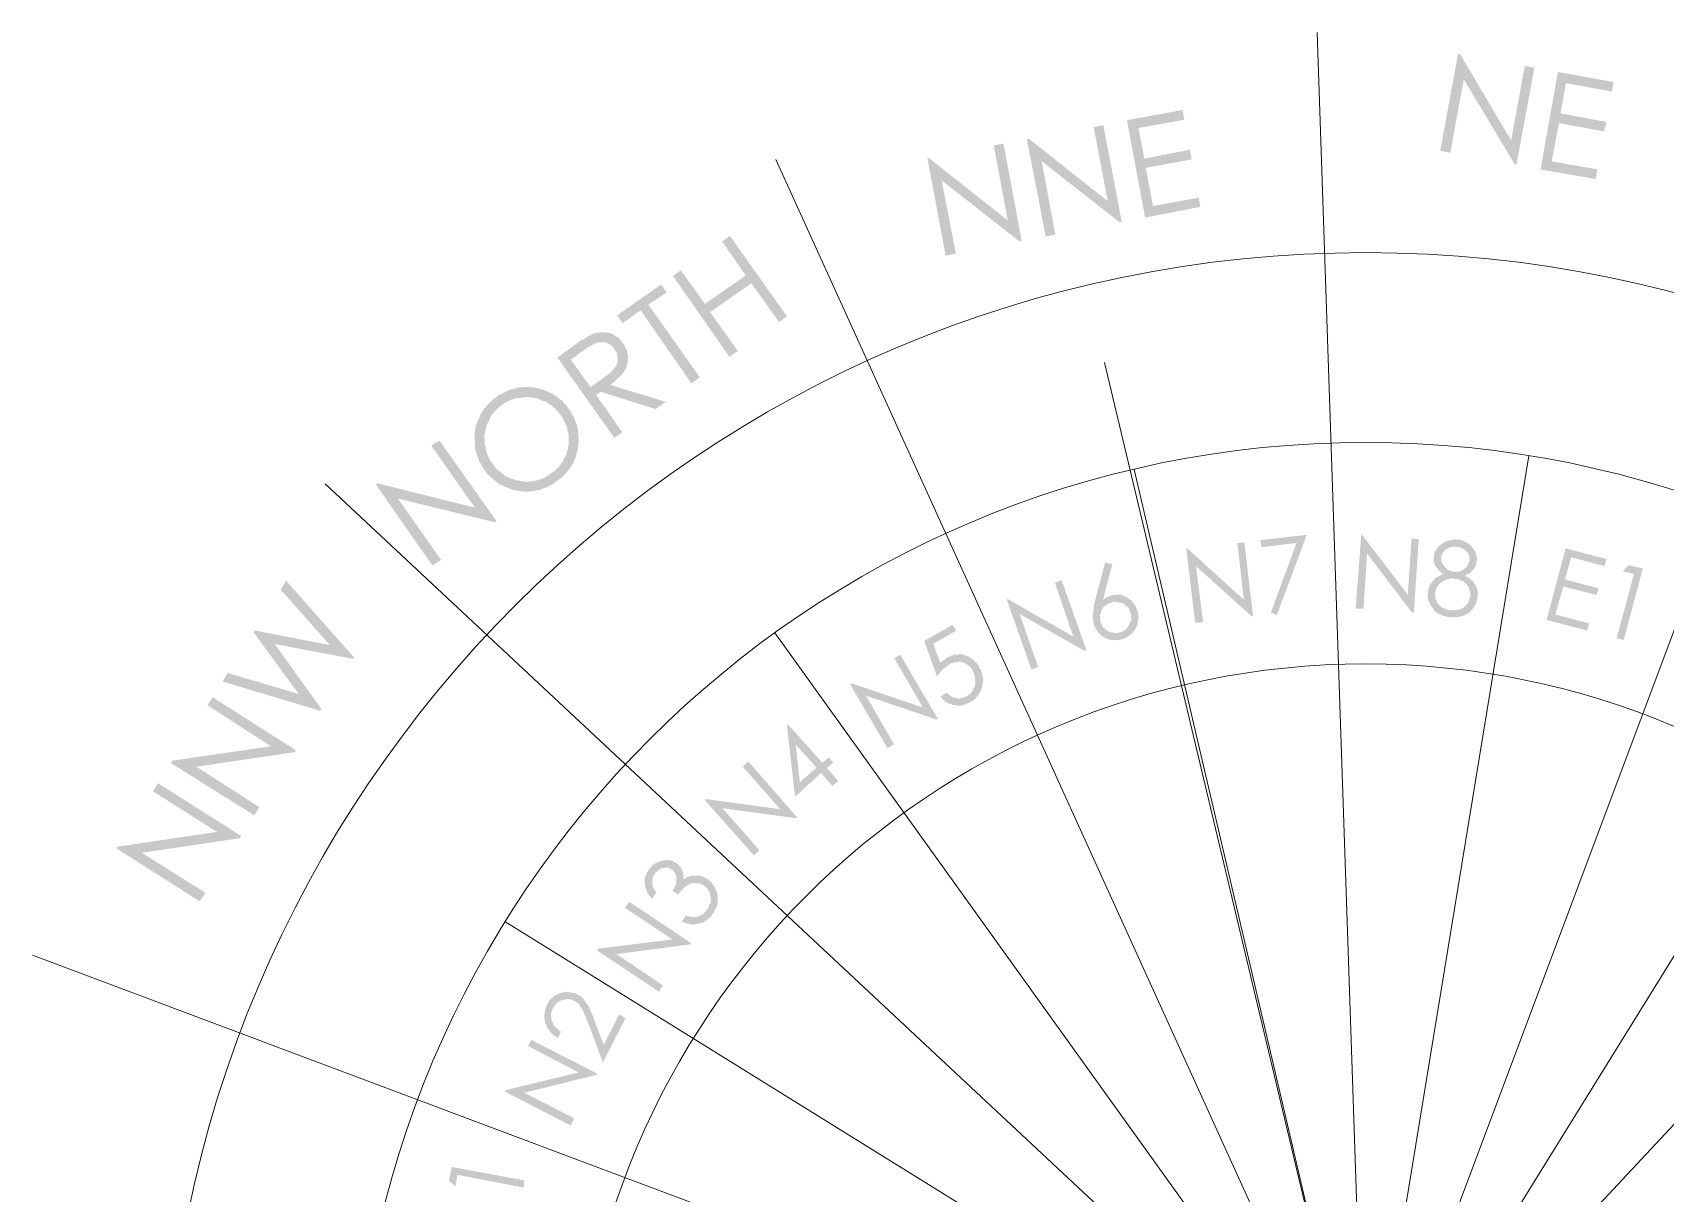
# Model space of a CAD drawing. Header units: millimetres. Extents: x -6808 to 215771, y -89660 to -16303.
# Drawn here: x 90935 to 91599, y -46093 to -45622 of the extents above; entities that cross this region are included whole.
import ezdxf

# ---------------------------------------------------------------- set-up
doc = ezdxf.new("R2010")
doc.units = ezdxf.units.MM
doc.layers.add('Ar-Wall Hatch', color=253, linetype='Continuous', lineweight=9)
doc.layers.add('PDF13_0', color=7, linetype='Continuous')
doc.layers.add('PDF13_A+I ELE 3', color=7, linetype='Continuous', true_color=0xbababa)
doc.layers.add('PDF13_A+I WALL', color=7, linetype='Continuous', true_color=0xbababa)

# ---------------------------------------------------------------- blocks, each defined once
blk = doc.blocks.new('A$C5343052b')
at = {"layer": 'PDF13_A+I WALL', "true_color": 0xc7c8ca}
for points in [[(302.53, 1273.66), (326.36, 1289.08), (329.09, 1285.02), (309.32, 1272.33), (317.71, 1259.39), (337.48, 1272.08), (339.8, 1267.74), (320.43, 1255.33), (330.94, 1238.8), (350.38, 1251.56), (353.1, 1247.5), (329.61, 1232.01)], [(286.47, 1204.52), (259.72, 1246.1), (260.54, 1246.65), (308.9, 1232.55), (288.37, 1264.45), (292.43, 1267.18), (319.17, 1225.6), (318.36, 1225.05), (270.61, 1238.67), (290.87, 1207.18)], [(161.36, 1108.14), (178.18, 1130.93), (182.2, 1128.02), (168.28, 1109.25), (180.93, 1100.06), (194.51, 1118.9), (198.53, 1116), (184.61, 1097.22), (200.32, 1085.67), (214.24, 1104.45), (217.92, 1101.61), (201.43, 1078.75)], [(497.52, 1117.47), (503.89, 1121.15), (521.44, 1088.43), (518.25, 1086.59), (502.55, 1116.13), (497.4, 1113.26)], [(468.76, 1102.03), (487.32, 1112.13), (489.16, 1108.95), (473.79, 1100.69), (479.18, 1090.46), (494.56, 1098.72), (496.06, 1095.6), (481.02, 1087.27), (487.65, 1074.33), (503.03, 1082.59), (504.87, 1079.41), (486.31, 1069.31)], [(171.5, 1037.72), (131.37, 1066.77), (131.91, 1067.73), (182.11, 1071.96), (151.57, 1094.19), (154.47, 1098.21), (194.27, 1069.22), (193.73, 1068.27), (144.2, 1063.9), (174.41, 1041.74)], [(141.5, 996.36), (101.43, 1025.75), (101.91, 1026.36), (152.11, 1030.6), (121.3, 1053.23), (124.2, 1057.25), (164.27, 1027.86), (163.73, 1026.91), (114.2, 1022.54), (144.48, 1000.71)], [(412.54, 1007.98), (389.3, 1036.88), (389.7, 1037.15), (426.92, 1030.9), (408.99, 1052.76), (411.9, 1055.01), (435.21, 1026.45), (434.74, 1025.83), (397.86, 1032.02), (415.51, 1010.57)], [(354.23, 1000.33), (369.38, 1018.17), (385.93, 978.59), (382.88, 977.42), (368.45, 1011.65), (356.95, 998.04)], [(358.71, 947.67), (330.26, 971.6), (330.74, 972.21), (368.6, 972.88), (346.83, 991.27), (349.12, 993.99), (377.57, 970.06), (377.1, 969.45), (339.57, 968.71), (361.42, 950.66)], [(48.65, 895.41), (49.59, 900.16), (69.96, 896.15), (75.11, 920.54), (54.8, 924.88), (55.73, 929.63), (104.22, 919.75), (103.29, 915), (79.86, 919.6), (74.65, 894.88), (98.08, 890.27), (97.08, 885.18)], [(314.7, 874.5), (281.73, 891.56), (282.2, 892.17), (318.82, 900.84), (293.6, 914.26), (295.29, 917.46), (328.26, 900.4), (327.72, 899.45), (291.44, 890.71), (316.39, 877.69)], [(46.44, 860.87), (41.69, 861.81), (47.24, 888.22), (51.99, 887.29), (49.51, 876.49), (93.25, 867.54), (92.25, 862.45), (48.58, 871.74)], [(270.62, 863.76), (273.95, 862.76), (270.06, 850.12), (279.37, 845.47), (279.1, 845.88), (279.23, 846.55), (279.3, 846.89), (279.43, 847.57), (279.5, 847.91), (279.63, 848.59), (279.7, 848.93), (279.76, 849.27), (279.83, 849.61), (279.96, 850.29), (280.03, 850.63), (280.5, 851.24), (280.57, 851.58), (280.7, 852.26), (281.11, 852.53), (281.18, 852.87), (281.65, 853.48), (281.72, 853.82), (282.12, 854.1), (282.53, 854.37), (283, 854.98), (283.07, 855.32), (283.48, 855.59), (283.88, 855.87), (284.29, 856.14), (284.69, 856.41), (285.1, 856.69), (285.44, 856.62), (285.85, 856.89), (286.25, 857.16), (286.66, 857.44), (287.4, 857.64), (287.74, 857.58), (288.15, 857.85), (288.49, 857.78), (289.24, 857.99), (289.58, 857.92), (289.98, 858.2), (290.66, 858.06), (291, 857.99), (291.68, 857.86), (292.09, 858.13), (292.77, 858), (293.1, 857.93), (293.78, 857.8), (294.12, 857.73), (294.8, 857.6), (294.8, 857.6), (295.08, 857.19), (295.75, 857.06), (296.09, 856.99), (296.77, 856.86), (297.05, 856.45), (297.72, 856.32), (298, 855.91), (298.34, 855.85), (298.95, 855.37), (299.29, 855.31), (299.56, 854.9), (300.17, 854.43), (300.51, 854.36), (300.79, 853.96), (301.06, 853.55), (301.33, 853.14), (301.6, 852.74), (301.88, 852.33), (302.15, 851.92), (302.42, 851.52), (302.7, 851.11), (302.97, 850.7), (303.24, 850.3), (303.45, 849.55), (303.72, 849.15), (303.65, 848.81), (303.93, 848.4), (303.86, 848.06), (303.79, 847.72), (304.07, 847.32), (304, 846.98), (304.21, 846.23), (304.14, 845.89), (304.01, 845.21), (304.28, 844.8), (304.14, 844.13), (304.08, 843.79), (304.01, 843.45), (303.88, 842.77), (303.74, 842.09), (303.68, 841.75), (303.61, 841.41), (303.48, 840.73), (303.07, 840.46), (302.94, 839.78), (302.87, 839.44), (302.4, 838.83), (302.33, 838.49), (301.92, 838.21), (301.79, 837.53), (301.38, 837.26), (301.32, 836.92), (300.91, 836.65), (300.44, 836.04), (300.03, 835.76), (299.63, 835.49), (299.22, 835.22), (298.81, 834.95), (298.81, 834.95), (298.41, 834.67), (298, 834.4), (297.25, 834.19), (296.85, 833.92), (296.44, 833.65), (296.1, 833.72), (295.7, 833.44), (294.95, 833.24), (294.61, 833.3), (294.2, 833.03), (293.53, 833.16), (293.19, 833.23), (292.44, 833.02), (292.1, 833.09), (291.42, 833.23), (291.08, 833.29), (290.74, 833.36), (291.82, 837.03), (292.5, 836.89), (292.83, 836.83), (293.58, 837.03), (293.92, 836.97), (294.67, 837.17), (295.01, 837.11), (295.41, 837.38), (295.75, 837.31), (296.16, 837.58), (296.56, 837.86), (296.97, 838.13), (297.38, 838.4), (297.78, 838.68), (298.19, 838.95), (298.6, 839.22), (298.73, 839.9), (299.14, 840.17), (299.54, 840.45), (299.68, 841.12), (299.74, 841.46), (300.21, 842.08), (300.28, 842.42), (300.28, 842.42), (300.42, 843.1), (300.48, 843.43), (300.62, 844.11), (300.68, 844.45), (300.82, 845.13), (300.54, 845.54), (300.61, 845.88), (300.4, 846.62), (300.47, 846.96), (300.2, 847.37), (299.92, 847.78), (300.06, 848.46), (299.79, 848.86), (299.51, 849.27), (299.51, 849.27), (299.24, 849.67), (298.97, 850.08), (298.69, 850.49), (298.08, 850.96), (297.81, 851.37), (297.54, 851.77), (297.2, 851.84), (296.92, 852.25), (296.31, 852.72), (295.97, 852.79), (295.63, 852.85), (295.02, 853.33), (294.68, 853.39), (294, 853.53), (293.73, 853.93), (293.39, 854), (293.05, 854.07), (292.37, 854.2), (292.03, 854.27), (291.35, 854.4), (290.95, 854.13), (290.27, 854.26), (289.93, 854.33), (289.52, 854.05), (289.18, 854.12), (288.44, 853.91), (288.1, 853.98), (287.69, 853.71), (287.28, 853.44), (286.88, 853.16), (286.54, 853.23), (286.13, 852.96), (285.72, 852.68), (285.25, 852.07), (285.18, 851.73), (284.78, 851.46), (284.37, 851.19), (284.31, 850.85), (283.83, 850.23), (283.77, 849.89), (283.29, 849.28), (283.23, 848.94), (283.09, 848.26), (283.03, 847.92), (282.96, 847.58), (282.83, 846.91), (282.76, 846.57), (282.69, 846.23), (282.63, 845.89), (282.49, 845.21), (282.42, 844.87), (282.29, 844.19), (282.22, 843.85), (282.43, 843.1), (282.36, 842.76), (282.23, 842.09), (282.5, 841.68), (282.37, 841), (282.58, 840.25), (282.51, 839.91), (282.44, 839.57), (265.79, 848.14)], [(289.1, 796.3), (253.44, 806.83), (253.98, 807.78), (288.06, 823.3), (260.75, 831.49), (261.76, 834.82), (297.42, 824.28), (297.29, 823.6), (263.2, 808.09), (290.17, 799.96)], [(59.93, 706.97), (11.51, 717.19), (11.71, 718.21), (55.67, 742.72), (18.39, 750.4), (19.66, 755.09), (68.15, 745.21), (67.95, 744.19), (24.33, 719.61), (61.27, 712)], [(276.96, 711.22), (239.9, 714.62), (240.03, 715.3), (270.77, 737.12), (242.39, 739.88), (242.79, 743.68), (279.78, 739.93), (279.65, 739.25), (249.32, 717.71), (277.36, 715.02)], [(253.97, 664.24), (254.66, 660.58), (253.92, 660.37), (253.58, 660.44), (252.9, 660.57), (252.56, 660.64), (251.88, 660.77), (251.54, 660.84), (250.86, 660.97), (250.52, 661.04), (249.91, 661.51), (249.57, 661.58), (249.23, 661.65), (248.62, 662.12), (248.28, 662.19), (248.01, 662.59), (247.67, 662.66), (247.05, 663.13), (247.05, 663.13), (246.78, 663.54), (246.17, 664.01), (245.9, 664.42), (245.56, 664.49), (245.28, 664.89), (245.01, 665.3), (244.74, 665.7), (244.47, 666.11), (244.26, 666.86), (244.33, 667.2), (244.05, 667.6), (243.78, 668.01), (243.57, 668.76), (243.64, 669.09), (243.37, 669.5), (243.5, 670.18), (243.23, 670.59), (243.36, 671.27), (243.43, 671.61), (243.16, 672.01), (243.29, 672.69), (243.36, 673.03), (243.49, 673.71), (243.56, 674.05), (243.69, 674.73), (243.76, 675.07), (243.76, 675.07), (244.23, 675.68), (244.3, 676.02), (244.43, 676.7), (244.84, 676.97), (244.97, 677.65), (245.38, 677.92), (245.44, 678.26), (245.85, 678.54), (246.32, 679.15), (246.73, 679.42), (246.8, 679.76), (247.2, 680.03), (247.61, 680.31), (248.01, 680.58), (248.42, 680.85), (248.83, 681.12), (249.57, 681.33), (249.91, 681.26), (250.32, 681.54), (250.73, 681.81), (251.06, 681.74), (251.74, 681.61), (252.15, 681.88), (252.49, 681.81), (253.17, 681.68), (253.51, 681.61), (253.91, 681.89), (254.59, 681.75), (254.87, 681.35), (255.21, 681.28), (255.89, 681.15), (256.22, 681.08), (256.5, 680.67), (257.18, 680.54), (257.45, 680.13), (257.72, 679.73), (258.4, 679.59), (258.67, 679.19), (258.95, 678.78), (259.22, 678.38), (259.56, 678.31), (259.63, 678.65), (259.76, 679.33), (259.83, 679.67), (259.96, 680.35), (260.37, 680.62), (260.5, 681.3), (260.91, 681.57), (260.97, 681.91), (261.45, 682.52), (261.51, 682.86), (261.92, 683.14), (262.33, 683.41), (262.73, 683.68), (263.2, 684.29), (263.27, 684.63), (263.68, 684.91), (264.08, 685.18), (264.49, 685.45), (265.24, 685.66), (265.64, 685.93), (265.98, 685.86), (266.39, 686.14), (266.79, 686.41), (267.47, 686.28), (267.88, 686.55), (267.88, 686.55), (268.63, 686.75), (268.97, 686.69), (269.64, 686.55), (270.05, 686.83), (270.39, 686.76), (271.07, 686.63), (271.41, 686.56), (272.09, 686.43), (272.43, 686.36), (273.11, 686.23), (273.45, 686.16), (274.13, 686.03), (274.13, 686.03), (274.74, 685.55), (275.08, 685.49), (275.76, 685.35), (276.03, 684.95), (276.37, 684.88), (276.98, 684.41), (277.32, 684.34), (277.59, 683.93), (278.21, 683.46), (278.48, 683.05), (278.75, 682.65), (279.09, 682.58), (279.36, 682.17), (279.64, 681.77), (279.91, 681.36), (280.18, 680.96), (280.45, 680.55), (280.73, 680.14), (281, 679.74), (281.21, 678.99), (281.14, 678.65), (281.41, 678.25), (281.69, 677.84), (281.55, 677.16), (281.82, 676.75), (282.03, 676.01), (282.03, 676.01), (281.96, 675.67), (282.17, 674.92), (282.1, 674.58), (282.31, 673.84), (282.24, 673.5), (282.11, 672.82), (282.04, 672.48), (281.91, 671.8), (281.84, 671.46), (281.78, 671.12), (281.64, 670.44), (281.58, 670.1), (281.44, 669.42), (281.38, 669.08), (280.97, 668.81), (280.84, 668.13), (280.43, 667.86), (280.43, 667.86), (280.3, 667.18), (279.89, 666.91), (279.82, 666.57), (279.42, 666.29), (279.01, 666.02), (278.88, 665.34), (278.47, 665.07), (278.06, 664.8), (277.66, 664.52), (277.25, 664.25), (276.84, 663.98), (276.44, 663.71), (276.03, 663.43), (275.63, 663.16), (274.88, 662.95), (274.47, 662.68), (274.07, 662.41), (273.32, 662.2), (273.32, 662.2), (272.63, 665.86), (273.04, 666.14), (273.78, 666.34), (274.19, 666.62), (274.6, 666.89), (275, 667.16), (275.41, 667.43), (275.81, 667.71), (276.22, 667.98), (276.69, 668.59), (276.76, 668.93), (277.17, 669.21), (277.23, 669.54), (277.64, 669.82), (277.71, 670.16), (277.84, 670.84), (278.25, 671.11), (278.31, 671.45), (278.45, 672.13), (278.51, 672.47), (278.65, 673.15), (278.37, 673.55), (278.51, 674.23), (278.57, 674.57), (278.37, 675.32), (278.44, 675.66), (278.16, 676.06), (278.23, 676.4), (278.02, 677.15), (277.75, 677.55), (277.48, 677.96), (277.61, 678.64), (277.34, 679.05), (277.07, 679.45), (276.79, 679.86), (276.52, 680.27), (276.18, 680.33), (275.91, 680.74), (275.29, 681.21), (275.02, 681.62), (275.02, 681.62), (274.34, 681.75), (274.07, 682.16), (273.73, 682.22), (273.12, 682.7), (272.78, 682.76), (272.1, 682.9), (271.76, 682.96), (271.42, 683.03), (270.74, 683.16), (270.4, 683.23), (269.66, 683.03), (269.32, 683.09), (268.98, 683.16), (268.57, 682.89), (267.82, 682.68), (267.49, 682.75), (267.08, 682.47), (266.67, 682.2), (266.27, 681.93), (265.86, 681.66), (265.45, 681.38), (265.05, 681.11), (264.64, 680.84), (264.57, 680.5), (264.1, 679.89), (263.7, 679.61), (263.63, 679.27), (263.16, 678.66), (263.09, 678.32), (262.96, 677.64), (262.89, 677.3), (262.82, 676.96), (262.75, 676.62), (262.69, 676.28), (262.62, 675.94), (262.49, 675.26), (262.42, 674.93), (262.69, 674.52), (262.56, 673.84), (262.43, 673.16), (262.7, 672.75), (262.57, 672.08), (262.77, 671.33), (262.71, 670.99), (259.38, 670.23), (259.18, 670.98), (259.24, 671.32), (259.04, 672.06), (258.76, 672.47), (258.49, 672.88), (258.56, 673.22), (258.35, 673.96), (258.08, 674.37), (257.81, 674.77), (257.81, 674.77), (257.19, 675.25), (256.92, 675.65), (256.65, 676.06), (256.38, 676.47), (256.1, 676.87), (255.42, 677.01), (255.15, 677.41), (254.81, 677.48), (254.47, 677.55), (253.79, 677.68), (253.45, 677.75), (253.11, 677.81), (252.43, 677.95), (252.1, 678.01), (251.69, 677.74), (251.35, 677.81), (250.94, 677.53), (250.26, 677.67), (249.86, 677.39), (249.45, 677.12), (249.05, 676.85), (248.91, 676.17), (248.51, 675.9), (248.1, 675.62), (248.03, 675.28), (247.63, 675.01), (247.49, 674.33), (247.43, 673.99), (247.36, 673.65), (246.89, 673.04), (247.16, 672.64), (247.03, 671.96), (246.96, 671.62), (246.83, 670.94), (247.1, 670.53), (247.03, 670.19), (247.3, 669.79), (247.17, 669.11), (247.44, 668.7), (247.72, 668.29), (247.99, 667.89), (248.26, 667.48), (248.53, 667.07), (248.81, 666.67), (249.08, 666.26), (249.42, 666.2), (249.69, 665.79), (250.03, 665.72), (250.3, 665.32), (250.98, 665.18), (251.26, 664.78), (251.94, 664.64), (252.28, 664.58), (252.95, 664.44), (253.63, 664.31), (253.97, 664.24)], [(288.97, 628.79), (252.14, 622.63), (252, 623.72), (276, 652.5), (247.92, 647.8), (247.23, 651.46), (284.06, 657.62), (284.27, 656.88), (260.61, 628.02), (288.28, 632.46)], [(22.98, 592.56), (21.81, 597.37), (55.08, 614.11), (17.32, 621.18), (17.18, 622.26), (49.76, 642.66), (12.69, 646.07), (11.59, 651.22), (62.84, 646.44), (63.05, 645.69), (29.19, 624.14), (68.58, 616.39), (68.71, 615.31)], [(266.8, 580.6), (267.9, 577.21), (267.5, 576.94), (266.82, 577.07), (266.41, 576.8), (265.73, 576.93), (265.32, 576.66), (264.99, 576.73), (264.31, 576.86), (263.9, 576.59), (263.22, 576.72), (262.88, 576.79), (262.54, 576.86), (261.86, 576.99), (261.52, 577.06), (260.84, 577.19), (260.5, 577.26), (260.16, 577.32), (259.55, 577.8), (259.21, 577.86), (258.53, 578), (258.26, 578.4), (257.92, 578.47), (257.31, 578.94), (256.97, 579.01), (256.7, 579.42), (256.42, 579.82), (255.74, 579.96), (255.47, 580.36), (255.2, 580.77), (254.93, 581.17), (254.65, 581.58), (254.38, 581.99), (254.11, 582.39), (253.83, 582.8), (253.56, 583.21), (253.29, 583.61), (253.02, 584.02), (252.74, 584.42), (252.88, 585.1), (252.6, 585.51), (252.6, 585.51), (252.4, 586.26), (252.13, 586.66), (252.26, 587.34), (251.99, 587.75), (252.05, 588.09), (251.85, 588.83), (251.91, 589.17), (252.05, 589.85), (252.11, 590.19), (252.18, 590.53), (251.97, 591.28), (252.04, 591.62), (252.51, 592.23), (252.58, 592.57), (252.65, 592.91), (252.78, 593.59), (253.19, 593.86), (253.25, 594.2), (253.32, 594.54), (253.73, 594.81), (253.86, 595.49), (254.27, 595.76), (254.74, 596.38), (254.81, 596.71), (255.21, 596.99), (255.62, 597.26), (256.03, 597.53), (256.43, 597.81), (256.84, 598.08), (257.24, 598.35), (257.65, 598.62), (258.06, 598.9), (258.46, 599.17), (258.87, 599.44), (259.28, 599.72), (259.96, 599.58), (259.96, 599.58), (260.36, 599.86), (261.11, 600.06), (261.45, 599.99), (261.85, 600.27), (262.53, 600.13), (262.94, 600.41), (263.62, 600.27), (263.96, 600.21), (264.64, 600.07), (264.98, 600.01), (265.66, 599.87), (265.99, 599.81), (265.99, 599.81), (266.33, 599.74), (266.67, 599.67), (267.01, 599.61), (267.69, 599.47), (268.03, 599.41), (268.37, 599.34), (268.71, 599.27), (269.32, 598.8), (269.66, 598.73), (270.34, 598.6), (270.61, 598.19), (271.29, 598.06), (271.63, 597.99), (272.25, 597.52), (272.93, 597.39), (273.26, 597.32), (273.88, 596.85), (274.56, 596.71), (274.83, 596.31), (287.06, 590.37), (282.19, 606.85), (285.85, 607.54), (292.79, 583.61), (274.16, 592.91), (273.48, 593.04), (272.87, 593.52), (272.19, 593.65), (271.58, 594.12), (271.24, 594.19), (270.63, 594.66), (269.95, 594.8), (269.61, 594.86), (269, 595.34), (268.66, 595.4), (268.32, 595.47), (267.64, 595.6), (267.36, 596.01), (267.03, 596.08), (266.69, 596.14), (266.35, 596.21), (266.01, 596.28), (266.01, 596.28), (265.33, 596.41), (264.99, 596.48), (264.31, 596.61), (263.97, 596.68), (263.29, 596.81), (262.88, 596.54), (262.54, 596.6), (261.8, 596.4), (261.46, 596.47), (261.05, 596.19), (260.71, 596.26), (259.97, 596.05), (259.56, 595.78), (259.15, 595.51), (258.75, 595.23), (258.34, 594.96), (257.94, 594.69), (257.87, 594.35), (257.4, 593.74), (256.99, 593.46), (256.92, 593.12), (256.45, 592.51), (256.45, 592.51), (256.38, 592.17), (255.91, 591.56), (255.84, 591.22), (255.78, 590.88), (255.64, 590.2), (255.58, 589.86), (255.44, 589.18), (255.72, 588.78), (255.65, 588.44), (255.52, 587.76), (255.79, 587.35), (255.65, 586.67), (255.93, 586.27), (256.2, 585.86), (256.13, 585.52), (256.41, 585.12), (256.61, 584.37), (256.89, 583.96), (257.16, 583.56), (257.43, 583.15), (257.77, 583.08), (258.04, 582.68), (258.66, 582.2), (258.93, 581.8), (259.27, 581.73), (259.88, 581.26), (259.88, 581.26), (260.22, 581.19), (260.56, 581.12), (261.24, 580.99), (261.51, 580.58), (261.85, 580.52), (262.53, 580.38), (262.87, 580.32), (263.55, 580.18), (263.95, 580.46), (264.29, 580.39), (264.97, 580.26), (265.38, 580.53), (266.06, 580.4), (266.8, 580.6), (266.8, 580.6)], [(80.39, 554.47), (31.96, 544.94), (31.48, 546.1), (62.84, 585.43), (25.54, 578.65), (24.71, 583.4), (73.41, 592.52), (73.55, 591.43), (42.59, 552.38), (79.56, 559.22)], [(302.67, 549.57), (266.81, 539.34), (266.6, 540.08), (287.26, 571.64), (259.67, 564.02), (258.91, 567.34), (294.44, 577.64), (294.64, 576.89), (274.39, 545.61), (301.3, 553.36)], [(89.92, 504.28), (41.56, 495.09), (41.01, 495.9), (72.44, 535.57), (35.07, 528.46), (34.24, 533.21), (82.6, 542.39), (83.08, 541.24), (52.12, 502.18), (89.16, 509.36)], [(277.06, 487.55), (273.31, 493.58), (304.39, 513.57), (306.64, 510.66), (278.06, 492.65), (281.34, 487.77)]]:
    blk.add_hatch(color=9, dxfattribs=at).paths.add_polyline_path(points)
h = blk.add_hatch(color=9, dxfattribs=at)
h.paths.add_polyline_path([(441.35, 1057.69), (442.03, 1057.55), (442.44, 1057.83), (443.18, 1058.03), (443.52, 1057.96), (444.27, 1058.17), (444.61, 1058.1), (445.29, 1057.97), (445.69, 1058.24), (446.03, 1058.18), (446.71, 1058.04), (447.05, 1057.98), (447.39, 1057.91), (447.73, 1057.84), (448.07, 1057.78), (448.75, 1057.64), (449.02, 1057.24), (449.7, 1057.1), (450.04, 1057.04), (450.31, 1056.63), (450.99, 1056.5), (451.26, 1056.09), (451.54, 1055.68), (452.22, 1055.55), (452.49, 1055.14), (452.76, 1054.74), (452.7, 1054.4), (453.31, 1053.92), (453.58, 1053.52), (453.85, 1053.11), (454.13, 1052.71), (454.4, 1052.3), (454.33, 1051.96), (454.61, 1051.55), (454.88, 1051.15), (455.08, 1050.4), (455.02, 1050.06), (455.29, 1049.66), (455.22, 1049.32), (455.43, 1048.57), (455.36, 1048.23), (455.57, 1047.48), (455.5, 1047.15), (455.44, 1046.81), (455.37, 1046.47), (455.64, 1046.06), (455.51, 1045.38), (455.44, 1045.04), (455.31, 1044.36), (454.9, 1044.09), (454.83, 1043.75), (454.7, 1043.07), (454.63, 1042.73), (454.57, 1042.39), (454.09, 1041.78), (454.03, 1041.44), (453.62, 1041.17), (453.49, 1040.49), (453.08, 1040.22), (452.68, 1039.94), (452.61, 1039.6), (452.14, 1038.99), (451.73, 1038.72), (451.32, 1038.44), (450.85, 1037.83), (450.44, 1037.56), (450.44, 1037.56), (450.04, 1037.29), (449.56, 1036.67), (449.16, 1036.4), (448.41, 1036.2), (448.01, 1035.92), (447.6, 1035.65), (447.19, 1035.38), (446.79, 1035.1), (446.45, 1035.17), (445.7, 1034.97), (445.3, 1034.69), (444.96, 1034.76), (444.55, 1034.49), (443.8, 1034.28), (443.46, 1034.35), (443.12, 1034.41), (442.72, 1034.14), (442.04, 1034.27), (441.7, 1034.34), (441.36, 1034.41), (441.02, 1034.47), (440.34, 1034.61), (440, 1034.67), (439.32, 1034.81), (438.98, 1034.88), (438.3, 1035.01), (437.96, 1035.08), (437.35, 1035.55), (437.01, 1035.62), (436.67, 1035.68), (436.06, 1036.15), (435.72, 1036.22), (435.45, 1036.63), (435.18, 1037.03), (434.5, 1037.17), (434.22, 1037.57), (433.95, 1037.98), (433.68, 1038.39), (433.68, 1038.39), (433.41, 1038.79), (433.13, 1039.2), (432.86, 1039.61), (432.59, 1040.01), (432.31, 1040.42), (432.04, 1040.82), (431.84, 1041.57), (431.56, 1041.98), (431.63, 1042.32), (431.42, 1043.06), (431.49, 1043.4), (431.22, 1043.81), (431.28, 1044.15), (431.35, 1044.49), (431.48, 1045.17), (431.21, 1045.57), (431.28, 1045.91), (431.41, 1046.59), (431.48, 1046.93), (431.61, 1047.61), (431.68, 1047.95), (432.15, 1048.56), (432.22, 1048.9), (432.35, 1049.58), (432.49, 1050.26), (432.89, 1050.53), (432.96, 1050.87), (432.21, 1050.67), (431.81, 1050.39), (431.13, 1050.53), (430.79, 1050.59), (430.04, 1050.39), (429.7, 1050.45), (429.36, 1050.52), (428.68, 1050.65), (428.34, 1050.72), (427.66, 1050.85), (427.33, 1050.92), (426.99, 1050.99), (426.31, 1051.12), (426.03, 1051.53), (425.69, 1051.59), (425.08, 1052.07), (424.74, 1052.13), (424.47, 1052.54), (424.2, 1052.95), (423.58, 1053.42), (423.58, 1053.42), (423.31, 1053.83), (423.04, 1054.23), (422.77, 1054.64), (422.49, 1055.04), (422.22, 1055.45), (422.01, 1056.2), (422.08, 1056.54), (421.81, 1056.94), (421.94, 1057.62), (421.67, 1058.03), (421.8, 1058.71), (421.53, 1059.11), (421.6, 1059.45), (421.73, 1060.13), (421.8, 1060.47), (421.93, 1061.15), (422, 1061.49), (422.13, 1062.17), (422.2, 1062.51), (422.33, 1063.19), (422.4, 1063.53), (422.8, 1063.8), (422.94, 1064.48), (423.34, 1064.75), (423.41, 1065.09), (423.88, 1065.7), (423.95, 1066.04), (424.36, 1066.32), (424.83, 1066.93), (425.24, 1067.2), (425.3, 1067.54), (425.71, 1067.81), (426.11, 1068.09), (426.52, 1068.36), (426.93, 1068.63), (427.33, 1068.91), (427.74, 1069.18), (428.15, 1069.45), (428.55, 1069.72), (428.89, 1069.66), (429.64, 1069.86), (430.04, 1070.14), (430.38, 1070.07), (431.13, 1070.28), (431.13, 1070.28), (431.54, 1070.55), (431.88, 1070.48), (432.55, 1070.35), (432.96, 1070.62), (433.64, 1070.49), (433.98, 1070.42), (434.66, 1070.29), (435, 1070.22), (435.34, 1070.15), (436.02, 1070.02), (436.36, 1069.95), (436.7, 1069.89), (437.31, 1069.41), (437.65, 1069.35), (438.26, 1068.87), (438.6, 1068.81), (438.87, 1068.4), (439.55, 1068.27), (439.82, 1067.86), (440.1, 1067.45), (440.37, 1067.05), (440.37, 1067.05), (440.64, 1066.64), (440.92, 1066.24), (441.19, 1065.83), (441.46, 1065.42), (441.73, 1065.02), (441.94, 1064.27), (441.87, 1063.93), (442.15, 1063.52), (442.35, 1062.78), (442.35, 1062.78), (442.29, 1062.44), (442.15, 1061.76), (442.09, 1061.42), (442.36, 1061.01), (442.22, 1060.34), (442.16, 1060), (442.02, 1059.32), (441.62, 1059.04), (441.48, 1058.36), (441.35, 1057.69), (441.35, 1057.69)], flags=0)
h.paths.add_polyline_path([(427.96, 1064.9), (427.55, 1064.63), (427.15, 1064.36), (427.08, 1064.02), (426.61, 1063.41), (426.2, 1063.13), (426.13, 1062.79), (426, 1062.11), (425.59, 1061.84), (425.53, 1061.5), (425.39, 1060.82), (425.33, 1060.48), (425.19, 1059.8), (425.13, 1059.46), (425.33, 1058.72), (425.26, 1058.38), (425.54, 1057.97), (425.47, 1057.63), (425.68, 1056.89), (425.95, 1056.48), (426.22, 1056.08), (426.5, 1055.67), (426.83, 1055.6), (427.11, 1055.2), (427.38, 1054.79), (428.06, 1054.66), (428.33, 1054.25), (428.67, 1054.18), (429.35, 1054.05), (429.69, 1053.98), (430.37, 1053.85), (430.71, 1053.78), (431.05, 1053.72), (431.39, 1053.65), (432.13, 1053.85), (432.47, 1053.79), (432.81, 1053.72), (433.56, 1053.93), (433.97, 1054.2), (434.3, 1054.13), (434.71, 1054.41), (435.12, 1054.68), (435.52, 1054.95), (435.93, 1055.22), (436.34, 1055.5), (436.74, 1055.77), (436.81, 1056.11), (437.22, 1056.38), (437.62, 1056.66), (437.76, 1057.33), (438.16, 1057.61), (438.3, 1058.29), (438.3, 1058.29), (438.36, 1058.63), (438.5, 1059.31), (438.56, 1059.64), (438.7, 1060.32), (438.76, 1060.66), (438.9, 1061.34), (438.62, 1061.75), (438.62, 1061.75), (438.76, 1062.43), (438.48, 1062.83), (438.21, 1063.24), (438.01, 1063.99), (437.73, 1064.39), (437.46, 1064.8), (437.46, 1064.8), (437.19, 1065.21), (436.91, 1065.61), (436.23, 1065.75), (435.96, 1066.15), (435.62, 1066.22), (435.01, 1066.69), (434.67, 1066.76), (433.99, 1066.89), (433.65, 1066.96), (433.31, 1067.02), (432.97, 1067.09), (432.57, 1066.82), (431.89, 1066.95), (431.48, 1066.68), (431.14, 1066.75), (430.74, 1066.47), (430.33, 1066.2), (429.65, 1066.33), (429.24, 1066.06), (428.77, 1065.45), (428.36, 1065.18), (427.96, 1064.9)], flags=0)
h.paths.add_polyline_path([(438.25, 1052.65), (437.84, 1052.38), (437.43, 1052.11), (437.03, 1051.84), (436.89, 1051.16), (436.49, 1050.88), (436.42, 1050.54), (435.95, 1049.93), (435.88, 1049.59), (435.47, 1049.32), (435.34, 1048.64), (435.27, 1048.3), (435.21, 1047.96), (435.07, 1047.28), (435.01, 1046.94), (435.01, 1046.94), (434.87, 1046.26), (434.74, 1045.58), (434.67, 1045.24), (434.95, 1044.84), (434.81, 1044.16), (435.09, 1043.75), (435.02, 1043.41), (435.22, 1042.67), (435.5, 1042.26), (435.77, 1041.85), (436.04, 1041.45), (436.32, 1041.04), (436.59, 1040.64), (436.59, 1040.64), (436.86, 1040.23), (437.13, 1039.82), (437.81, 1039.69), (438.09, 1039.28), (438.36, 1038.88), (439.04, 1038.74), (439.38, 1038.68), (439.99, 1038.2), (439.99, 1038.2), (440.33, 1038.14), (440.67, 1038.07), (441.35, 1037.94), (441.69, 1037.87), (442.43, 1038.08), (442.77, 1038.01), (443.45, 1037.88), (443.86, 1038.15), (444.2, 1038.08), (444.6, 1038.35), (444.94, 1038.29), (445.35, 1038.56), (445.76, 1038.83), (446.5, 1039.04), (446.91, 1039.31), (447.32, 1039.59), (447.72, 1039.86), (448.13, 1040.13), (448.19, 1040.47), (448.6, 1040.74), (449.01, 1041.02), (449.41, 1041.29), (449.89, 1041.9), (449.95, 1042.24), (450.36, 1042.51), (450.83, 1043.13), (450.9, 1043.47), (450.97, 1043.81), (451.44, 1044.42), (451.51, 1044.76), (451.57, 1045.1), (451.71, 1045.78), (451.77, 1046.12), (451.77, 1046.12), (451.91, 1046.79), (451.63, 1047.2), (451.77, 1047.88), (451.83, 1048.22), (451.63, 1048.97), (451.35, 1049.37), (451.42, 1049.71), (451.15, 1050.12), (450.88, 1050.52), (450.6, 1050.93), (450.4, 1051.68), (450.06, 1051.74), (450.12, 1052.08), (449.85, 1052.49), (449.24, 1052.96), (448.9, 1053.03), (448.63, 1053.43), (448.29, 1053.5), (447.68, 1053.97), (447.34, 1054.04), (447.06, 1054.45), (446.38, 1054.58), (446.04, 1054.65), (445.36, 1054.78), (445.03, 1054.85), (444.69, 1054.91), (443.94, 1054.71), (443.6, 1054.78), (442.92, 1054.91), (442.52, 1054.64), (442.18, 1054.7), (441.77, 1054.43), (441.02, 1054.22), (440.68, 1054.29), (440.28, 1054.02), (439.87, 1053.74), (439.46, 1053.47), (439.06, 1053.2), (438.65, 1052.93), (438.25, 1052.65)], flags=0)
h = blk.add_hatch(color=9, dxfattribs=at)
h.paths.add_polyline_path([(305.12, 938.81), (308.31, 940.65), (317.11, 924.46), (317.25, 925.14), (317.38, 925.82), (317.45, 926.15), (317.58, 926.83), (317.65, 927.17), (318.06, 927.45), (318.19, 928.13), (318.19, 928.13), (318.66, 928.74), (318.73, 929.08), (319.2, 929.69), (319.27, 930.03), (319.67, 930.3), (320.08, 930.57), (320.55, 931.19), (320.62, 931.53), (321.03, 931.8), (321.43, 932.07), (321.84, 932.35), (322.25, 932.62), (322.65, 932.89), (323.4, 933.1), (323.74, 933.03), (324.14, 933.3), (324.55, 933.58), (324.89, 933.51), (325.64, 933.72), (325.97, 933.65), (326.38, 933.92), (327.06, 933.79), (327.47, 934.06), (328.15, 933.93), (328.49, 933.86), (328.82, 933.79), (329.5, 933.66), (329.84, 933.59), (330.52, 933.46), (330.86, 933.39), (331.54, 933.26), (331.88, 933.19), (332.15, 932.79), (332.83, 932.65), (332.83, 932.65), (333.45, 932.18), (333.78, 932.11), (334.4, 931.64), (334.74, 931.57), (335.01, 931.17), (335.62, 930.69), (335.96, 930.63), (336.23, 930.22), (336.51, 929.81), (336.78, 929.41), (337.05, 929), (337.33, 928.6), (337.6, 928.19), (337.87, 927.78), (338.14, 927.38), (338.42, 926.97), (338.62, 926.22), (338.56, 925.89), (338.83, 925.48), (339.03, 924.73), (338.97, 924.39), (339.24, 923.99), (339.11, 923.31), (339.04, 922.97), (339.25, 922.22), (339.18, 921.88), (339.11, 921.54), (338.98, 920.86), (338.91, 920.52), (338.78, 919.85), (338.71, 919.51), (338.58, 918.83), (338.51, 918.49), (338.38, 917.81), (337.97, 917.54), (337.91, 917.2), (337.84, 916.86), (337.43, 916.58), (337.37, 916.24), (336.89, 915.63), (336.83, 915.29), (336.42, 915.02), (335.95, 914.41), (335.54, 914.13), (335.47, 913.79), (335.07, 913.52), (334.66, 913.25), (334.25, 912.98), (333.85, 912.7), (333.44, 912.43), (333.04, 912.16), (332.63, 911.89), (332.22, 911.61), (331.48, 911.41), (331.14, 911.47), (330.73, 911.2), (329.99, 910.99), (329.65, 911.06), (329.24, 910.79), (328.56, 910.92), (328.22, 910.99), (327.82, 910.72), (327.14, 910.85), (326.8, 910.92), (326.12, 911.05), (325.78, 911.12), (325.1, 911.25), (324.76, 911.32), (324.42, 911.38), (323.74, 911.52), (323.47, 911.92), (322.79, 912.06), (322.45, 912.12), (322.18, 912.53), (321.84, 912.6), (321.22, 913.07), (320.88, 913.14), (320.61, 913.54), (320, 914.02), (319.66, 914.08), (319.39, 914.49), (318.77, 914.96), (318.84, 915.3), (318.5, 915.37), (318.23, 915.77), (317.96, 916.18), (317.68, 916.59), (317.41, 916.99), (317.14, 917.4), (316.87, 917.81), (316.59, 918.21), (316.32, 918.62), (315.71, 919.09), (315.43, 919.5), (315.23, 920.24), (314.96, 920.65), (314.68, 921.06)], flags=0)
h.paths.add_polyline_path([(320.91, 925.83), (320.5, 925.55), (320.37, 924.88), (320.3, 924.54), (320.24, 924.2), (320.1, 923.52), (320.04, 923.18), (319.9, 922.5), (319.84, 922.16), (319.77, 921.82), (319.98, 921.07), (320.25, 920.67), (320.18, 920.33), (320.12, 919.99), (320.39, 919.58), (320.66, 919.18), (320.93, 918.77), (321.14, 918.02), (321.41, 917.62), (321.75, 917.55), (322.03, 917.14), (322.3, 916.74), (322.57, 916.33), (323.25, 916.2), (323.52, 915.79), (323.8, 915.39), (324.14, 915.32), (324.47, 915.25), (325.15, 915.12), (325.43, 914.71), (326.11, 914.58), (326.45, 914.51), (326.78, 914.44), (327.53, 914.65), (327.87, 914.58), (328.55, 914.45), (328.96, 914.72), (329.3, 914.66), (330.04, 914.86), (330.04, 914.86), (330.45, 915.14), (331.19, 915.34), (331.6, 915.61), (332.01, 915.89), (332.41, 916.16), (332.82, 916.43), (333.22, 916.71), (333.29, 917.05), (333.7, 917.32), (334.1, 917.59), (334.24, 918.27), (334.64, 918.54), (334.71, 918.88), (334.78, 919.22), (335.25, 919.83), (335.32, 920.17), (335.38, 920.51), (335.52, 921.19), (335.58, 921.53), (335.72, 922.21), (335.44, 922.62), (335.51, 922.96), (335.31, 923.7), (335.37, 924.04), (335.1, 924.45), (335.17, 924.79), (334.89, 925.19), (334.62, 925.6), (334.75, 926.28), (334.48, 926.69), (334.21, 927.09), (333.94, 927.5), (333.26, 927.63), (332.98, 928.04), (332.71, 928.44), (332.44, 928.85), (331.76, 928.98), (331.49, 929.39), (331.49, 929.39), (330.81, 929.52), (330.47, 929.59), (329.86, 930.06), (329.52, 930.13), (328.84, 930.26), (328.5, 930.33), (328.09, 930.06), (327.41, 930.19), (327.07, 930.26), (326.33, 930.05), (325.99, 930.12), (325.58, 929.85), (325.24, 929.91), (324.83, 929.64), (324.43, 929.37), (324.02, 929.09), (323.62, 928.82), (323.21, 928.55), (322.8, 928.28), (322.4, 928), (321.99, 927.73), (321.58, 927.46), (321.52, 927.12), (321.04, 926.51), (320.98, 926.17), (320.91, 925.83)], flags=0)
h = blk.add_hatch(color=9, dxfattribs=at)
h.paths.add_polyline_path([(34.29, 825.93), (36.23, 835.78), (36.36, 836.45), (36.56, 837.47), (36.76, 838.49), (36.89, 839.17), (37.09, 840.19), (37.23, 840.87), (37.7, 841.48), (37.83, 842.16), (37.97, 842.84), (38.1, 843.52), (38.23, 844.2), (38.3, 844.54), (38.77, 845.15), (38.84, 845.49), (38.91, 845.83), (38.97, 846.17), (39.04, 846.51), (39.51, 847.12), (39.65, 847.8), (40.12, 848.41), (40.53, 848.68), (41, 849.3), (41.47, 849.91), (41.88, 850.18), (42.35, 850.79), (42.76, 851.07), (43.23, 851.68), (43.98, 851.89), (44.45, 852.5), (44.86, 852.77), (45.6, 852.98), (46.01, 853.25), (46.76, 853.46), (47.16, 853.73), (47.84, 853.59), (48.59, 853.8), (49.33, 854.01), (49.67, 853.94), (50.42, 854.15), (51.1, 854.01), (51.78, 853.88), (52.46, 853.75), (53.13, 853.61), (53.47, 853.55), (54.15, 853.41), (54.83, 853.28), (55.51, 853.14), (56.12, 852.67), (56.8, 852.54), (57.48, 852.4), (57.75, 852), (58.37, 851.53), (58.98, 851.05), (59.32, 850.99), (59.93, 850.51), (59.93, 850.51), (60.48, 849.7), (60.75, 849.29), (61.36, 848.82), (61.63, 848.41), (61.84, 847.67), (62.45, 847.2), (62.66, 846.45), (62.93, 846.04), (63.14, 845.3), (63.34, 844.55), (63.28, 844.21), (63.48, 843.47), (63.76, 843.06), (63.62, 842.38), (63.9, 841.97), (63.76, 841.3), (63.63, 840.62), (63.83, 839.87), (63.7, 839.19), (63.57, 838.51), (63.43, 837.83), (63.64, 837.09), (63.51, 836.41), (63.37, 835.73), (63.17, 834.71), (63.04, 834.03), (89.19, 846.88), (87.99, 840.76), (61.9, 828.26), (61.37, 825.54), (83.71, 820.8), (82.78, 816.04)], flags=0)
h.paths.add_polyline_path([(39.98, 829.75), (56.62, 826.48), (58.22, 834.63), (58.42, 835.64), (58.55, 836.32), (58.75, 837.34), (58.89, 838.02), (59.02, 838.7), (58.81, 839.45), (58.95, 840.13), (59.01, 840.47), (58.81, 841.21), (58.87, 841.55), (58.67, 842.3), (58.74, 842.64), (58.53, 843.38), (58.32, 844.13), (58.05, 844.53), (57.51, 845.35), (57.23, 845.75), (56.62, 846.23), (56.62, 846.23), (56.01, 846.7), (55.73, 847.11), (55.12, 847.58), (54.51, 848.05), (53.83, 848.19), (53.15, 848.32), (52.47, 848.45), (52.47, 848.45), (51.79, 848.59), (51.11, 848.72), (50.44, 848.85), (49.69, 848.65), (49.01, 848.78), (48.26, 848.57), (47.86, 848.3), (47.52, 848.37), (47.11, 848.09), (46.3, 847.55), (45.89, 847.28), (45.42, 846.66), (45.01, 846.39), (44.54, 845.78), (44.13, 845.51), (43.66, 844.89), (43.6, 844.55), (43.46, 843.88), (43.06, 843.6), (42.92, 842.92), (42.79, 842.24), (42.65, 841.57), (42.18, 840.95), (41.98, 839.93), (41.85, 839.26), (41.65, 838.24)], flags=0)
h = blk.add_hatch(color=9, dxfattribs=at)
h.paths.add_polyline_path([(25.52, 790.27), (25.65, 790.95), (25.85, 791.97), (25.98, 792.64), (26.12, 793.32), (26.52, 793.6), (26.66, 794.28), (26.79, 794.96), (27.26, 795.57), (27.4, 796.25), (27.53, 796.93), (28, 797.54), (28.14, 798.22), (28.54, 798.49), (29.02, 799.1), (29.15, 799.78), (29.62, 800.39), (30.03, 800.67), (30.16, 801.35), (30.64, 801.96), (31.04, 802.23), (31.52, 802.84), (31.99, 803.46), (32.4, 803.73), (32.87, 804.34), (33.28, 804.61), (33.75, 805.23), (34.49, 805.43), (34.97, 806.04), (35.37, 806.32), (35.85, 806.93), (36.59, 807.14), (36.66, 807.47), (37.4, 807.68), (37.81, 807.95), (38.62, 808.5), (39.03, 808.77), (39.78, 808.98), (40.18, 809.25), (40.93, 809.46), (41.33, 809.73), (42.08, 809.94), (42.49, 810.21), (43.23, 810.41), (43.98, 810.62), (44.38, 810.89), (45.13, 811.1), (45.81, 810.97), (46.56, 811.17), (46.96, 811.45), (47.64, 811.31), (48.39, 811.52), (49.07, 811.38), (49.47, 811.66), (50.15, 811.52), (50.9, 811.73), (51.58, 811.6), (52.26, 811.46), (52.93, 811.33), (53.68, 811.54), (54.36, 811.4), (55.04, 811.27), (55.72, 811.13), (56.4, 811), (57.08, 810.87), (57.75, 810.73), (58.43, 810.6), (59.05, 810.13), (59.73, 809.99), (60.4, 809.86), (61.08, 809.73), (61.7, 809.25), (62.04, 809.19), (62.65, 808.71), (63.33, 808.58), (63.94, 808.11), (64.62, 807.97), (64.89, 807.57), (65.5, 807.1), (66.18, 806.96), (66.79, 806.49), (67.07, 806.08), (67.68, 805.61), (67.95, 805.2), (68.57, 804.73), (69.18, 804.26), (69.45, 803.85), (70.06, 803.38), (70.34, 802.97), (70.95, 802.5), (71.22, 802.09), (71.77, 801.28), (72.04, 800.87), (72.65, 800.4), (72.86, 799.65), (73.13, 799.25), (73.74, 798.77), (73.95, 798.03), (74.22, 797.62), (74.43, 796.88), (75.04, 796.4), (75.25, 795.66), (75.45, 794.91), (75.72, 794.51), (75.93, 793.76), (76.2, 793.35), (76.41, 792.61), (76.28, 791.93), (76.55, 791.52), (76.76, 790.78), (76.96, 790.03), (76.83, 789.35), (77.1, 788.95), (76.97, 788.27), (77.17, 787.52), (77.04, 786.84), (77.25, 786.1), (77.11, 785.42), (77.05, 785.08), (77.25, 784.33), (77.12, 783.65), (76.98, 782.97), (76.85, 782.29), (76.72, 781.61), (76.58, 780.94), (76.45, 780.26), (76.32, 779.58), (76.18, 778.9), (76.05, 778.22), (75.92, 777.54), (75.78, 776.86), (75.31, 776.25), (75.18, 775.57), (75.04, 774.89), (74.57, 774.28), (74.5, 773.94), (74.03, 773.33), (73.9, 772.65), (73.42, 772.03), (73.29, 771.36), (72.88, 771.08), (72.41, 770.47), (71.94, 769.86), (71.87, 769.52), (71.4, 768.91), (70.92, 768.29), (70.52, 768.02), (70.05, 767.41), (69.57, 766.8), (69.17, 766.52), (68.69, 765.91), (68.29, 765.64), (67.47, 765.09), (67.07, 764.82), (66.59, 764.21), (66.19, 763.93), (65.44, 763.73), (65.38, 763.39), (64.97, 763.12), (64.22, 762.91), (63.75, 762.3), (63, 762.09), (62.6, 761.82), (61.85, 761.61), (61.11, 761.41), (60.7, 761.13), (59.95, 760.93), (59.55, 760.65), (58.8, 760.45), (58.06, 760.24), (57.65, 759.97), (56.9, 759.76), (56.16, 759.56), (55.82, 759.62), (55.07, 759.42), (54.39, 759.55), (53.65, 759.35), (52.97, 759.48), (52.56, 759.21), (51.88, 759.34), (51.14, 759.13), (50.46, 759.27), (49.78, 759.4), (49.03, 759.2), (48.35, 759.33), (47.68, 759.46), (47, 759.6), (46.32, 759.73), (45.98, 759.8), (45.3, 759.93), (44.62, 760.06), (43.94, 760.2), (43.33, 760.67), (42.65, 760.8), (41.97, 760.94), (41.29, 761.07), (40.68, 761.54), (40.34, 761.61), (39.73, 762.08), (39.05, 762.22), (38.44, 762.69), (37.76, 762.82), (37.14, 763.3), (36.87, 763.7), (36.19, 763.84), (35.58, 764.31), (34.97, 764.78), (34.69, 765.19), (34.08, 765.66), (33.81, 766.07), (33.2, 766.54), (32.58, 767.01), (32.31, 767.42), (31.7, 767.89), (31.43, 768.3), (30.81, 768.77), (30.54, 769.18), (30, 769.99), (29.72, 770.4), (29.11, 770.87), (28.9, 771.62), (28.63, 772.02), (28.09, 772.83), (27.81, 773.24), (27.61, 773.99), (27.33, 774.39), (27.13, 775.14), (26.86, 775.55), (26.65, 776.29), (26.44, 777.04), (26.44, 777.04), (26.24, 777.78), (25.96, 778.19), (25.76, 778.94), (25.55, 779.68), (25.35, 780.43), (25.48, 781.11), (25.21, 781.51), (25, 782.26), (25.13, 782.94), (24.93, 783.68), (25.06, 784.36), (24.86, 785.11), (24.99, 785.79), (25.06, 786.13), (25.19, 786.81), (24.98, 787.55), (25.12, 788.23), (25.25, 788.91), (25.38, 789.59), (25.52, 790.27), (25.52, 790.27)], flags=0)
h.paths.add_polyline_path([(30.34, 789.67), (30.2, 788.99), (30.07, 788.32), (29.94, 787.64), (29.8, 786.96), (30.01, 786.21), (29.88, 785.53), (29.74, 784.85), (30.02, 784.45), (29.88, 783.77), (30.09, 783.02), (29.96, 782.34), (30.16, 781.6), (30.37, 780.85), (30.64, 780.44), (30.85, 779.7), (31.05, 778.95), (31.05, 778.95), (31.26, 778.21), (31.46, 777.46), (31.74, 777.05), (31.94, 776.31), (32.22, 775.9), (32.76, 775.09), (33.03, 774.68), (33.24, 773.94), (33.85, 773.46), (34.06, 772.72), (34.33, 772.31), (34.94, 771.84), (35.22, 771.43), (35.83, 770.96), (36.44, 770.49), (36.71, 770.08), (36.99, 769.67), (37.6, 769.2), (37.87, 768.8), (38.55, 768.66), (39.16, 768.19), (39.78, 767.72), (40.05, 767.31), (40.73, 767.18), (41.34, 766.7), (42.02, 766.57), (42.63, 766.1), (43.31, 765.96), (43.99, 765.83), (44.26, 765.42), (44.94, 765.29), (45.62, 765.16), (46.3, 765.02), (46.98, 764.89), (47.66, 764.76), (48.34, 764.62), (49.02, 764.49), (49.7, 764.36), (50.37, 764.22), (51.12, 764.43), (51.8, 764.29), (52.55, 764.5), (52.89, 764.43), (53.63, 764.64), (54.31, 764.51), (55.06, 764.71), (55.74, 764.58), (56.14, 764.85), (56.89, 765.06), (57.63, 765.26), (58.04, 765.54), (58.79, 765.74), (59.19, 766.02), (59.94, 766.22), (60.34, 766.49), (61.09, 766.7), (61.5, 766.97), (62.31, 767.52), (62.71, 767.79), (62.71, 767.79), (63.53, 768.34), (63.93, 768.61), (64.34, 768.88), (65.15, 769.43), (65.63, 770.04), (66.03, 770.31), (66.5, 770.93), (66.91, 771.2), (67.38, 771.81), (67.86, 772.42), (68.26, 772.7), (68.4, 773.38), (68.87, 773.99), (69.28, 774.26), (69.41, 774.94), (69.88, 775.55), (70.36, 776.16), (70.49, 776.84), (70.56, 777.18), (71.03, 777.8), (71.16, 778.47), (71.3, 779.15), (71.43, 779.83), (71.56, 780.51), (71.7, 781.19), (71.83, 781.87), (71.96, 782.55), (72.03, 782.89), (72.16, 783.57), (72.3, 784.25), (72.09, 784.99), (72.22, 785.67), (72.36, 786.35), (72.15, 787.1), (72.29, 787.78), (72.08, 788.52), (71.81, 788.93), (71.94, 789.61), (71.73, 790.35), (71.53, 791.1), (71.26, 791.5), (71.32, 791.84), (71.12, 792.59), (70.91, 793.34), (70.7, 794.08), (70.09, 794.55), (69.89, 795.3), (69.61, 795.71), (69.41, 796.45), (68.79, 796.93), (68.52, 797.33), (68.32, 798.08), (67.7, 798.55), (67.43, 798.96), (66.82, 799.43), (66.55, 799.84), (65.93, 800.31), (65.39, 801.12), (65.39, 801.12), (64.77, 801.6), (64.16, 802.07), (63.82, 802.14), (63.21, 802.61), (62.6, 803.08), (61.99, 803.55), (61.65, 803.62), (61.03, 804.09), (60.35, 804.23), (59.74, 804.7), (59.06, 804.83), (58.38, 804.97), (57.77, 805.44), (57.09, 805.57), (56.41, 805.71), (55.73, 805.84), (55.4, 805.91), (54.72, 806.04), (54.04, 806.17), (53.36, 806.31), (52.68, 806.44), (51.93, 806.24), (51.25, 806.37), (50.57, 806.5), (49.83, 806.3), (49.15, 806.43), (48.4, 806.22), (47.72, 806.36), (47.32, 806.08), (46.57, 805.88), (45.89, 806.01), (45.15, 805.81), (44.74, 805.53), (44.34, 805.26), (43.59, 805.05), (43.18, 804.78), (42.44, 804.58), (41.69, 804.37), (41.28, 804.1), (40.54, 803.89), (40.13, 803.62), (39.66, 803.01), (38.91, 802.8), (38.51, 802.53), (38.03, 801.91), (37.29, 801.71), (36.82, 801.1), (36.34, 800.48), (35.94, 800.21), (35.46, 799.6), (35.4, 799.26), (34.99, 798.99), (34.52, 798.37), (34.04, 797.76), (33.57, 797.15), (33.16, 796.88), (32.69, 796.26), (32.56, 795.58), (32.09, 794.97), (31.95, 794.29), (31.48, 793.68), (31.35, 793), (31.28, 792.66), (30.81, 792.05), (30.67, 791.37), (30.54, 790.69), (30.4, 790.01), (30.34, 789.67)], flags=0)
h = blk.add_hatch(color=9, dxfattribs=at)
h.paths.add_polyline_path([(244.46, 770.15), (244.59, 770.83), (270.26, 768.61), (270.72, 772.75), (274.18, 772.42), (273.72, 768.28), (282.34, 767.29), (281.95, 763.49), (273.32, 764.48), (271.96, 746.76)], flags=0)
h.paths.add_polyline_path([(269.86, 764.81), (254.25, 766.11), (268.74, 753.74)], flags=0)
at = {"layer": 'PDF13_0', "color": 9, "lineweight": 5, "true_color": 0xc7c8ca}
blk.add_lwpolyline([(1176.41, 390.82), (236.24, 1011.89)], dxfattribs=at)
at = {"layer": 'PDF13_A+I ELE 3', "color": 9, "lineweight": 18, "true_color": 0xc7c8ca}
for points in [[(707.42, -12.49), (705.23, 1415.2)], [(980.61, 42.43), (432.04, 1360.28)], [(1211.79, 197.66), (200.92, 1205.4)], [(806.34, 203.65), (606.31, 1199.06)], [(989.12, 279.52), (423.53, 1123.2)], [(1365.38, 975.44), (47.26, 427.28)], [(283.78, 982.8), (1128.87, 419.92)], [(1366.3, 429.32), (46.34, 973.39)], [(1204.41, 603.27), (208.3, 799.78)], [(1204.17, 801.17), (208.48, 601.55)], [(1420.03, 702.66), (-7.39, 700.06)]]:
    blk.add_lwpolyline(points, dxfattribs=at)
for radius in [603.02, 507.85, 396.77]:
    blk.add_circle((706.6, 701.71), radius, dxfattribs=at)

msp = doc.modelspace()

# ---------------------------------------------------------------- block references
at = {"layer": 'Ar-Wall Hatch', "lineweight": -3, "ltscale": 0.5, "xscale": 0.81, "yscale": 0.81, "zscale": 0.81, "rotation": 316.8456496709885}
msp.add_blockref('A$C5343052b', (90670.526, -46222.819), dxfattribs=at)

doc.saveas('drawing.dxf')
